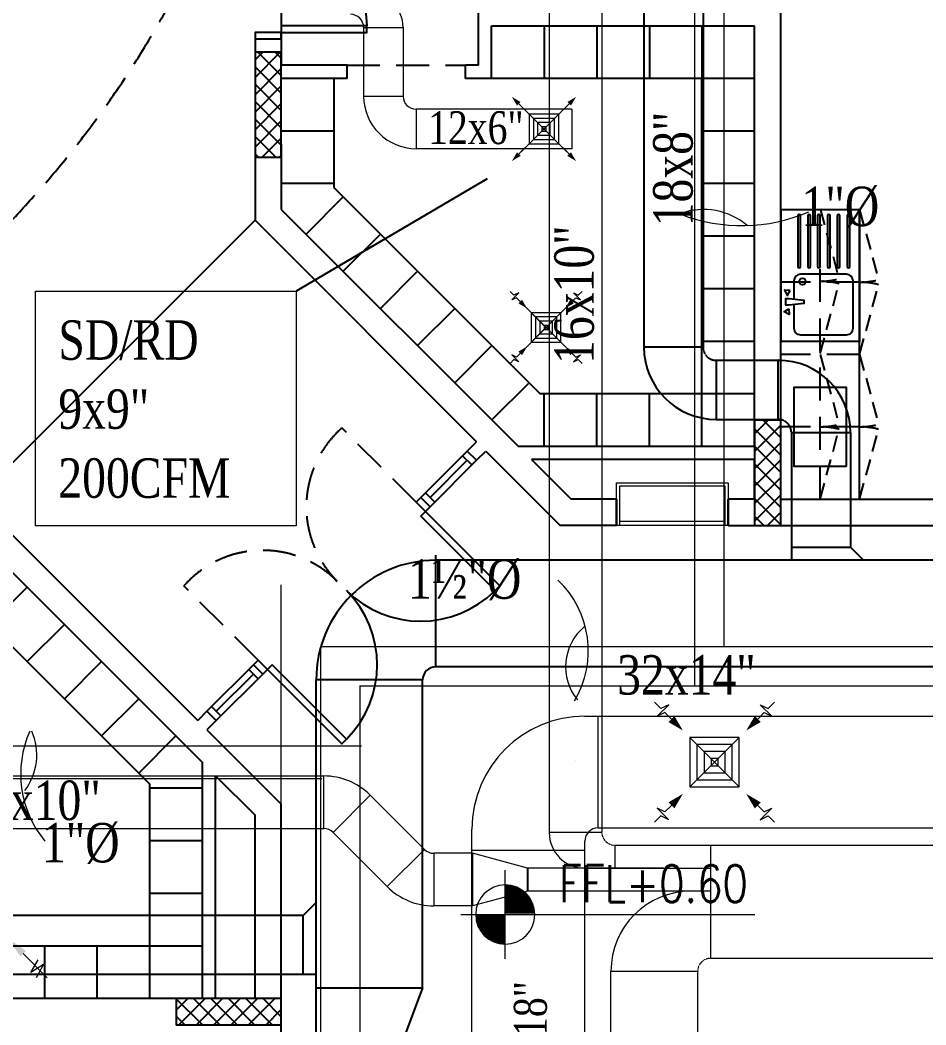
# Model space of a CAD drawing. Extents: x 278386 to 404536, y 8015 to 97114.
# Drawn here: x 310139 to 317031, y 68235 to 75879 of the extents above; entities that cross this region are included whole.
import ezdxf
from ezdxf.enums import TextEntityAlignment as Align

# ---------------------------------------------------------------- set-up
doc = ezdxf.new("R2010")
doc.units = 0
doc.header["$LTSCALE"] = 2
doc.header["$MEASUREMENT"] = 0
for name, pattern in [('1-BLOCK-A_FLOOR PLAN$0$HIDDEN', [0.375, 0.25, -0.125]), ('1-BLOCK-A_FLOOR PLAN$0$HIDDEN2', [0.1875, 0.125, -0.0625]), ('DASHDOT', [1, 0.5, -0.25, 0, -0.25]), ('HIDDEN', [0.375, 0.25, -0.125])]:
    doc.linetypes.add(name, pattern=pattern)
doc.layers.get('0').update_dxf_attribs({"color": 1})
for name, color, linetype, lineweight in [('-D', 2, 'Continuous', 13), ('-DT', 4, 'Continuous', 13), ('1-BLOCK-A_FLOOR PLAN$0$FINS', 1, 'Continuous', 13), ('1-BLOCK-A_FLOOR PLAN$0$LEVEL', 1, 'Continuous', 13), ('ac duct1', 50, 'Continuous', 13), ('fresh air', 6, 'Continuous', 13)]:
    doc.layers.add(name, color=color, linetype=linetype, lineweight=lineweight)
for name, color, linetype in [('1-BLOCK-A_FLOOR PLAN$0$ARCH', 1, '1-BLOCK-A_FLOOR PLAN$0$HIDDEN2'), ('1-BLOCK-A_FLOOR PLAN$0$CLADDING', 1, 'Continuous'), ('1-BLOCK-A_FLOOR PLAN$0$COL-HAT', 1, 'Continuous'), ('1-BLOCK-A_FLOOR PLAN$0$COLUMN', 1, 'Continuous'), ('1-BLOCK-A_FLOOR PLAN$0$DOOR', 1, 'Continuous'), ('1-BLOCK-A_FLOOR PLAN$0$EL', 1, 'Continuous'), ('1-BLOCK-A_FLOOR PLAN$0$FIXT KIT', 1, 'Continuous'), ('1-BLOCK-A_FLOOR PLAN$0$FUR', 1, 'Continuous'), ('1-BLOCK-A_FLOOR PLAN$0$Hidden', 1, '1-BLOCK-A_FLOOR PLAN$0$HIDDEN'), ('1-BLOCK-A_FLOOR PLAN$0$KITCHEN', 1, 'Continuous'), ('1-BLOCK-A_FLOOR PLAN$0$WALL', 1, 'Continuous'), ('1-BLOCK-A_FLOOR PLAN$0$WIN', 1, 'Continuous'), ('ex text', 93, 'Continuous'), ('ext', 93, 'Continuous')]:
    doc.layers.add(name, color=color, linetype=linetype)
doc.styles.add('1-BLOCK-A_FLOOR PLAN$0$RomanS', font='romans.shx')
doc.styles.add('DIMTEXT', font='romans.shx', dxfattribs={"width": 0.75})
doc.styles.add('IBA', font='romantic.ttf', dxfattribs={"width": 0.8, "height": 0.3})
doc.styles.add('manohar', font='romantic.ttf', dxfattribs={"width": 0.8, "height": 0.25})
doc.dimstyles.new('LEADER', dxfattribs={"dimscale": 0.2, "dimtxt": 1.8, "dimasz": 2, "dimexe": 2, "dimexo": 1.5, "dimgap": 1, "dimtad": 1, "dimlfac": 100, "dimzin": 13, "dimdsep": 46, "dimtxsty": 'DIMTEXT', "dimcen": 1.5, "dimdle": 2, "dimclrd": 4, "dimclre": 256, "dimclrt": 4, "dimadec": 0, "dimazin": 0, "dimtfac": 1, "dimtix": 1, "dimtmove": 2, "dimatfit": 0, "dimfxl": 2, "dimtolj": 1, "dimtzin": 13, "dimarcsym": 0})
pattern_1 = [(45, (-200, -4), (-0.06629126, 0.06629126), []), (135, (-200, -4), (-0.06629126, -0.06629126), [])]

# ---------------------------------------------------------------- blocks, each defined once
blk = doc.blocks.new('1-BLOCK-A_FLOOR PLAN$0$10d180')
at = {"color": 8}
for points in [[(0.1, 0.1), (0.05, 0.1), (0.05, 0.9), (0.1, 0.9), (0.1, 0.1)], [(1.7, 0.1), (1.75, 0.1), (1.75, 0.9), (1.7, 0.9), (1.7, 0.1)], [(0, 0.1), (0.05, 0.1), (0.05, 0), (0, 0)], [(1.8, 0.1), (1.75, 0.1), (1.75, 0), (1.8, 0)]]:
    blk.add_lwpolyline(points, dxfattribs=at)
for centre, start, end in [((0.1, 0.1), 0, 90), ((1.7, 0.1), 90, 180)]:
    blk.add_arc(centre, 0.8, start, end, dxfattribs=at)
blk = doc.blocks.new('1-BLOCK-A_FLOOR PLAN$0$W50')
for p, q in [((0, 0.1), (0.5, 0.1)), ((0.05, 0), (0.05, 0.1)), ((0.45, 0.1), (0.45, 0)), ((0.5, 0), (0, 0)), ((0.45, 0.05), (0.05, 0.05))]:
    blk.add_line(p, q)
blk = doc.blocks.new('1-BLOCK-A_FLOOR PLAN$0$20d80l')
at = {"color": 8}
blk.add_line((0.8, 0.2), (0, 0.2), dxfattribs=at)
for points in [[(0.1, 0.2), (0.05, 0.2), (0.05, 0.85), (0.1, 0.85), (0.1, 0.2)], [(0, 0.2), (0.05, 0.2), (0.05, 0), (0, 0)], [(0.8, 0.2), (0.75, 0.2), (0.75, 0), (0.8, 0)]]:
    blk.add_lwpolyline(points, dxfattribs=at)
blk.add_arc((0.1, 0.2), 0.65, 0, 90, dxfattribs=at)
blk = doc.blocks.new('1-BLOCK-A_FLOOR PLAN$0$ZA_TARGT')
at = {"color": 8}
for p, q in [((0, 0.75), (0, -0.75)), ((-0.353, 0.354), (0, 0.354)), ((-0.331, 0.375), (0, 0.375)), ((-0.305, 0.396), (0, 0.396)), ((-0.276, 0.417), (0, 0.417)), ((-0.242, 0.438), (0, 0.438)), ((-0.2, 0.458), (0, 0.458)), ((-0.143, 0.479), (0, 0.479)), ((-0.464, 0.188), (0, 0.188)), ((-0.455, 0.208), (0, 0.208)), ((-0.444, 0.229), (0, 0.229)), ((-0.433, 0.25), (0, 0.25)), ((-0.42, 0.271), (0, 0.271)), ((-0.406, 0.292), (0, 0.292)), ((-0.39, 0.313), (0, 0.313)), ((-0.373, 0.333), (0, 0.333)), ((-0.75, 0), (0.75, 0)), ((-0.5, 0.021), (0, 0.021)), ((-0.498, 0.042), (0, 0.042)), ((-0.496, 0.063), (0, 0.063)), ((-0.493, 0.083), (0, 0.083)), ((-0.489, 0.104), (0, 0.104)), ((-0.484, 0.125), (0, 0.125)), ((-0.478, 0.146), (0, 0.146)), ((-0.471, 0.167), (0, 0.167)), ((0, 0), (0.5, 0)), ((0, 0), (0.5, 0)), ((0.5, -0.021), (0, -0.021)), ((0.498, -0.042), (0, -0.042)), ((0.496, -0.063), (0, -0.063)), ((0.493, -0.083), (0, -0.083)), ((0.489, -0.104), (0, -0.104)), ((0.484, -0.125), (0, -0.125)), ((0.478, -0.146), (0, -0.146)), ((0.471, -0.167), (0, -0.167)), ((0.464, -0.188), (0, -0.188)), ((0.455, -0.208), (0, -0.208)), ((0.444, -0.229), (0, -0.229)), ((0.433, -0.25), (0, -0.25)), ((0.42, -0.271), (0, -0.271)), ((0.406, -0.292), (0, -0.292)), ((0.39, -0.313), (0, -0.313)), ((0.373, -0.333), (0, -0.333)), ((0.353, -0.354), (0, -0.354)), ((0.331, -0.375), (0, -0.375)), ((0.305, -0.396), (0, -0.396)), ((0.276, -0.417), (0, -0.417)), ((0.242, -0.438), (0, -0.438)), ((0.2, -0.458), (0, -0.458)), ((0.143, -0.479), (0, -0.479))]:
    blk.add_line(p, q, dxfattribs=at)
blk.add_circle((0, 0), 0.5, dxfattribs=at)
blk = doc.blocks.new('1-BLOCK-A_FLOOR PLAN$0$sk-s-100')
at = {"color": 8}
for p, q in [((1, 0), (0, 0)), ((0, -0.6), (0, 0)), ((1, -0.6), (1, 0)), ((1, -0.6), (0, -0.6))]:
    blk.add_line(p, q, dxfattribs=at)
for points in [[(0.2474, -0.0612), (0.2041, -0.0638), (0.2235, -0.025)], [(0.275, -0.0625), (0.275, -0.0375), (0.325, -0.0375), (0.325, -0.0625), (0.3125, -0.175), (0.2875, -0.175)], [(0.3862, -0.0724), (0.3888, -0.0291), (0.35, -0.0485)]]:
    blk.add_lwpolyline(points, close=True, dxfattribs=at)
blk.add_lwpolyline([(0.2792, -0.1), (0.1, -0.1, 0.414214), (0.05, -0.15), (0.05, -0.5, 0.414214), (0.1, -0.55), (0.46, -0.55, 0.414214), (0.51, -0.5), (0.51, -0.15, 0.414214), (0.46, -0.1), (0.3208, -0.1)], format="xyb", dxfattribs=at)
for points in [[(0.955, -0.13), (0.57, -0.13, 1), (0.57, -0.15), (0.955, -0.15, 1)], [(0.955, -0.205), (0.57, -0.205, 1), (0.57, -0.225), (0.955, -0.225, 1)], [(0.955, -0.28), (0.57, -0.28, 1), (0.57, -0.3), (0.955, -0.3, 1)], [(0.955, -0.355), (0.57, -0.355, 1), (0.57, -0.375), (0.955, -0.375, 1)], [(0.955, -0.43), (0.57, -0.43, 1), (0.57, -0.45), (0.955, -0.45, 1)], [(0.955, -0.505), (0.57, -0.505, 1), (0.57, -0.525), (0.955, -0.525, 1)]]:
    blk.add_lwpolyline(points, format="xyb", close=True, dxfattribs=at)
blk.add_circle((0.455, -0.165), 0.025, dxfattribs=at)
blk = doc.blocks.new('1-BLOCK-A_FLOOR PLAN', base_point=(138.4296, 17.0871))
at = {"layer": '1-BLOCK-A_FLOOR PLAN$0$COL-HAT'}
h = blk.add_hatch(dxfattribs=at)
h.set_pattern_fill('ANSI37', color=8, scale=0.75, style=0)
h.set_pattern_definition(pattern_1)
h.paths.add_polyline_path([(48.2, 82.4), (48, 82.4), (48, 81.6), (48.2, 81.6)])
h = blk.add_hatch(dxfattribs=at)
h.set_pattern_fill('ANSI37', color=8, scale=0.75, style=0)
h.set_pattern_definition([(45, (-200, -6.8), (-0.06629126, 0.06629126), []), (135, (-200, -6.8), (-0.06629126, -0.06629126), [])])
h.paths.add_polyline_path([(52, 79.6), (51.8, 79.6), (51.8, 78.8), (52, 78.8)])
h = blk.add_hatch(dxfattribs=at)
h.set_pattern_fill('ANSI37', color=8, scale=0.75, style=0)
h.set_pattern_definition(pattern_1)
h.paths.add_polyline_path([(48.2, 75.2), (47.4, 75.2), (47.4, 75), (48.2, 75)])
at = {"layer": '1-BLOCK-A_FLOOR PLAN$0$ARCH', "color": 8, "linetype": '1-BLOCK-A_FLOOR PLAN$0$HIDDEN2'}
blk.add_arc((40.5, 86.5), 8.1, 1.41485, 268.58515, dxfattribs=at)
at = {"layer": '1-BLOCK-A_FLOOR PLAN$0$CLADDING', "color": 8, "linetype": '1-BLOCK-A_FLOOR PLAN$0$HIDDEN2'}
blk.add_arc((40.5, 86.5), 7.8, 269.66128, 357.06042, dxfattribs=at)
at = {"layer": '1-BLOCK-A_FLOOR PLAN$0$COL-HAT', "color": 8}
blk.add_line((48, 81.1213), (45.8787, 79), dxfattribs=at)
at = {"layer": '1-BLOCK-A_FLOOR PLAN$0$COLUMN', "color": 8}
for points in [[(48, 81.6), (48.2, 81.6), (48.2, 82.4), (48, 82.4)], [(51.8, 78.8), (52, 78.8), (52, 79.6), (51.8, 79.6)], [(48.2, 75), (48.2, 75.2), (47.4, 75.2), (47.4, 75)]]:
    blk.add_lwpolyline(points, close=True, dxfattribs=at)
at = {"layer": '1-BLOCK-A_FLOOR PLAN$0$DOOR', "color": 8, "linetype": '1-BLOCK-A_FLOOR PLAN$0$HIDDEN2'}
blk.add_line((48.7, 82.3), (49.6, 82.3), dxfattribs=at)
at = {"layer": '1-BLOCK-A_FLOOR PLAN$0$DOOR', "color": 8}
for p, q in [((49.2607, 79.0121), (49.3314, 78.9414)), ((47.9879, 77.7393), (48.0586, 77.6686))]:
    blk.add_line(p, q, dxfattribs=at)
at = {"layer": '1-BLOCK-A_FLOOR PLAN$0$DOOR', "color": 8, "linetype": '1-BLOCK-A_FLOOR PLAN$0$HIDDEN2'}
for points in [[(49.2253, 78.9768), (48.6596, 79.5425)], [(48.0232, 77.7747), (47.4575, 78.3404)]]:
    blk.add_lwpolyline(points, dxfattribs=at)
for centre, start, end in [((49.1899, 78.9414), 131.41668, 225), ((48.0586, 77.8101), 45, 138.58332)]:
    blk.add_arc(centre, 0.8, start, end, dxfattribs=at)
at = {"layer": '1-BLOCK-A_FLOOR PLAN$0$EL', "color": 8, "linetype": '1-BLOCK-A_FLOOR PLAN$0$HIDDEN', "ltscale": 0.25}
for points in [[(52.3, 81.2072), (52.4431, 80.6762, -0.065901), (52.3, 80.6572)], [(52.6, 81.2), (52.7431, 80.6689, -0.065901), (52.6, 80.65)], [(52.3, 80.1072), (52.4431, 80.6383, 0.065901), (52.3, 80.6572)], [(52.6, 80.1), (52.7431, 80.6311, 0.065901), (52.6, 80.65)], [(52.3, 80.1), (52.4431, 79.5689, -0.065901), (52.3, 79.55)], [(52.6, 80.1), (52.7431, 79.5689, -0.065901), (52.6, 79.55)], [(52.3, 79), (52.4431, 79.5311, 0.065901), (52.3, 79.55)], [(52.6, 79), (52.7431, 79.5311, 0.065901), (52.6, 79.55)]]:
    blk.add_lwpolyline(points, format="xyb", dxfattribs=at)
at = {"layer": '1-BLOCK-A_FLOOR PLAN$0$FINS', "color": 8}
for p, q in [((50.75, 79), (50.75, 79.125)), ((50.75, 79.125), (51.6, 79.125)), ((51.6, 79.125), (51.6, 79)), ((50.775, 78.8), (50.775, 79.1)), ((50.775, 79.1), (51.575, 79.1)), ((51.575, 79.1), (51.575, 78.8)), ((51.575, 78.83), (50.775, 78.83)), ((51.6, 78.8), (50.75, 78.8))]:
    blk.add_line(p, q, dxfattribs=at)
at = {"layer": '1-BLOCK-A_FLOOR PLAN$0$FIXT KIT', "color": 8}
blk.add_lwpolyline([(52.5, 79.25), (52.5, 79.85), (52.1, 79.85), (52.1, 79.25)], close=True, dxfattribs=at)
at = {"layer": '1-BLOCK-A_FLOOR PLAN$0$FUR', "color": 8}
for p, q in [((50.2, 82.6), (50.2, 82.2)), ((50.6, 82.6), (50.6, 82.2)), ((51, 82.6), (51, 82.2)), ((51.4, 82.6), (51.4, 82.2)), ((48.6, 82.2), (48.6, 81.3698)), ((51.8, 82.2), (49.8, 82.2)), ((51.4, 79.4), (51.4, 82.2)), ((48.6, 81.8), (48.2, 81.8)), ((51.8, 81.8), (51.4, 81.8)), ((48.6, 81.4), (48.2, 81.4)), ((48.6, 81.3698), (50.1698, 79.8)), ((51.8, 81.4), (51.4, 81.4)), ((48.6707, 81.2991), (48.3879, 81.0163)), ((48.9536, 81.0163), (48.6707, 80.7335)), ((51.8, 81), (51.4, 81)), ((49.2364, 80.7335), (48.9536, 80.4506)), ((51.8, 80.6), (51.4, 80.6)), ((49.5192, 80.4506), (49.2364, 80.1678)), ((51.8, 80.2), (51.4, 80.2)), ((49.8021, 80.1678), (49.5192, 79.8849)), ((50.0849, 79.8849), (49.8021, 79.6021)), ((51.8, 79.8), (50.1698, 79.8)), ((50.2, 79.4), (50.2, 79.8)), ((50.6, 79.4), (50.6, 79.8)), ((51, 79.4), (51, 79.8)), ((45.6302, 78.4), (47.2, 76.8302)), ((45.9837, 78.0464), (46.2665, 78.3293)), ((46.2665, 77.7636), (46.5494, 78.0464)), ((46.5494, 77.4808), (46.8322, 77.7636)), ((46.8322, 77.1979), (47.1151, 77.4808)), ((47.1151, 76.9151), (47.3979, 77.1979)), ((47.2, 75.2), (47.2, 76.8302)), ((47.6, 76.8), (47.2, 76.8)), ((47.6, 76.4), (47.2, 76.4)), ((47.6, 76), (47.2, 76)), ((47.6, 75.6), (44.8, 75.6)), ((46.4, 75.2), (46.4, 75.6)), ((46.8, 75.2), (46.8, 75.6)), ((47.2, 75.2), (47.2, 75.6))]:
    blk.add_line(p, q, dxfattribs=at)
at = {"layer": '1-BLOCK-A_FLOOR PLAN$0$Hidden', "color": 8, "ltscale": 0.5}
for p, q in [((52.6, 80.65), (52, 80.65)), ((52.6, 80.1), (52, 80.1)), ((52.6, 79.55), (52, 79.55))]:
    blk.add_line(p, q, dxfattribs=at)
at = {"layer": '1-BLOCK-A_FLOOR PLAN$0$KITCHEN', "color": 8}
for p, q in [((52.6, 81.2), (52, 81.2)), ((52.6, 79), (52.6, 81.2))]:
    blk.add_line(p, q, dxfattribs=at)
at = {"layer": '1-BLOCK-A_FLOOR PLAN$0$KITCHEN', "color": 8, "linetype": '1-BLOCK-A_FLOOR PLAN$0$HIDDEN', "ltscale": 0.5}
blk.add_line((52.3, 79), (52.3, 81.2), dxfattribs=at)
at = {"layer": '1-BLOCK-A_FLOOR PLAN$0$LEVEL', "color": 8, "linetype": 'Continuous'}
blk.add_line((50.2411, 75.8396), (51.8023, 75.8396), dxfattribs=at)
at = {"layer": '1-BLOCK-A_FLOOR PLAN$0$WALL', "color": 8}
for p, q in [((52, 79), (52, 86.05)), ((49.7, 82.3), (49.7, 83.3)), ((49.8, 82.6), (51.8, 82.6)), ((49.8, 82.2), (49.8, 82.6)), ((51.8, 79.4), (51.8, 82.6)), ((48, 82.5), (48, 82.3)), ((48.2, 82.5), (48, 82.5)), ((48.2, 82.5), (48.2, 82.3)), ((48.7, 82.3), (48.2, 82.3)), ((48.7, 82.2), (48.7, 82.3)), ((49.6, 82.2), (49.6, 82.3)), ((49.7, 82.3), (49.6, 82.3)), ((48.7, 82.2), (48.2, 82.2)), ((49.8, 82.2), (49.6, 82.2)), ((48, 81.7), (48, 81.1213)), ((48, 81.7), (48, 81.1213)), ((48.2, 81.7), (48.2, 81.2042)), ((48.2, 81.4042), (48.2, 81.2042)), ((48.2, 81.2042), (50.0042, 79.4)), ((48, 81.1213), (49.6849, 79.4364)), ((49.6142, 79.3657), (49.6849, 79.4364)), ((49.6142, 79.3657), (49.6849, 79.295)), ((49.6849, 79.295), (49.7556, 79.3657)), ((49.7556, 79.3657), (50.3213, 78.8)), ((51.8, 79.4), (50.0042, 79.4)), ((51.8, 79.3), (50.1042, 79.3)), ((50.1042, 79.3), (50.4042, 79)), ((51.8, 79), (51.8, 79.3)), ((45.8787, 79), (47.5636, 77.3151)), ((50.75, 79), (50.4042, 79)), ((50.75, 79), (50.75, 78.8)), ((50.75, 78.8), (50.75, 79)), ((51.8, 79), (51.6, 79)), ((51.6, 78.8), (51.6, 79)), ((51.6, 79), (51.6, 78.8)), ((52, 79), (56.6, 79)), ((45.7958, 78.8), (47.6, 76.9958)), ((50.75, 78.8), (50.3213, 78.8)), ((51.6, 78.8), (56.6, 78.8)), ((47.6343, 77.3858), (47.5636, 77.3151)), ((47.6343, 77.3858), (47.705, 77.3151)), ((47.705, 77.3151), (47.6343, 77.2444)), ((47.6343, 77.2444), (48.2, 76.6787)), ((47.6, 75.2), (47.6, 76.9958)), ((47.7, 76.8958), (48, 76.5958)), ((47.7, 75.2), (47.7, 76.8958)), ((48.2, 70.4), (48.2, 76.6787)), ((48, 75.2), (48, 76.5958)), ((47.6, 75.2), (45, 75.2)), ((48, 75.2), (47.7, 75.2))]:
    blk.add_line(p, q, dxfattribs=at)
at = {"layer": '1-BLOCK-A_FLOOR PLAN$0$WIN', "color": 8}
for p, q in [((49.2607, 79.0121), (49.3314, 78.9414)), ((47.9879, 77.7393), (48.0586, 77.6686))]:
    blk.add_line(p, q, dxfattribs=at)
at = {"layer": '1-BLOCK-A_FLOOR PLAN$0$DOOR', "color": 8, "xscale": -1, "rotation": 270}
blk.add_blockref('1-BLOCK-A_FLOOR PLAN$0$20d80l', (48, 82.5), dxfattribs=at)
at = {"layer": '1-BLOCK-A_FLOOR PLAN$0$DOOR', "color": 8, "rotation": 225.0000000000023}
blk.add_blockref('1-BLOCK-A_FLOOR PLAN$0$10d180', (49.2607, 79.0121), dxfattribs=at)
at = {"layer": '1-BLOCK-A_FLOOR PLAN$0$FIXT KIT', "color": 8, "rotation": 90.00000000000325}
blk.add_blockref('1-BLOCK-A_FLOOR PLAN$0$sk-s-100', (52, 80.2), dxfattribs=at)
at = {"layer": '1-BLOCK-A_FLOOR PLAN$0$LEVEL', "color": 8, "linetype": 'Continuous', "xscale": -0.4499999999999318, "yscale": 0.4499999999999318, "zscale": 0.45, "rotation": 180}
blk.add_blockref('1-BLOCK-A_FLOOR PLAN$0$ZA_TARGT', (49.9036, 75.8396), dxfattribs=at)
at = {"layer": '1-BLOCK-A_FLOOR PLAN$0$WIN', "color": 8, "rotation": 44.99999999999849}
blk.add_blockref('1-BLOCK-A_FLOOR PLAN$0$W50', (49.3314, 78.9414), dxfattribs=at)
at = {"layer": '1-BLOCK-A_FLOOR PLAN$0$WIN', "color": 8, "xscale": -1, "rotation": 44.99999999999536}
blk.add_blockref('1-BLOCK-A_FLOOR PLAN$0$W50', (48.0586, 77.6686), dxfattribs=at)
at = {"layer": '1-BLOCK-A_FLOOR PLAN$0$LEVEL', "color": 8, "style": '1-BLOCK-A_FLOOR PLAN$0$RomanS', "width": 0.8}
blk.add_text('FFL+0.60', height=0.28125, dxfattribs=at).set_placement((51.031, 76.0742), align=Align.MIDDLE)
blk = doc.blocks.new('A$C51B27907')
blk.add_blockref('1-BLOCK-A_FLOOR PLAN', (123.9707, 2.3072))
blk = doc.blocks.new('RD')
for p, q in [((4.664, 4.414), (6.786, 6.536)), ((5.835, 6.525), (6.452, 5.383)), ((5.358, 6.074), (5.996, 4.952)), ((6.452, 5.383), (5.358, 6.074)), ((2, 2), (-2, 2)), ((-2, 2), (-2, -2)), ((2, -2), (2, 2)), ((-2, -2), (2, -2))]:
    blk.add_line(p, q)
blk.add_solid([(4.9, 4.179), (4.429, 4.65), (3.25, 3)])
blk = doc.blocks.new('G S 14')
at = {"layer": '-DT', "color": 7}
for p, q in [((-0.345, 0.345), (-0.225, 0.225)), ((0.225, 0.225), (0.345, 0.345)), ((-0.345, -0.345), (-0.225, -0.225)), ((0.225, -0.225), (0.345, -0.345))]:
    blk.add_line(p, q, dxfattribs=at)
at = {"layer": '-DT', "color": 1}
for p, q in [((-0.175, 0.175), (0.175, -0.175)), ((-0.175, -0.175), (0.175, 0.175))]:
    blk.add_line(p, q, dxfattribs=at)
at = {"layer": '-DT', "color": 7}
for points in [[(-0.38, 0.38, 0, 0.06, 0), (-0.298, 0.298, 0.06, 0.06, 0)], [(0.38, 0.38, 0, 0.06, 0), (0.298, 0.298, 0.06, 0.06, 0)], [(-0.38, -0.38, 0, 0.06, 0), (-0.298, -0.298, 0.06, 0.06, 0)], [(0.38, -0.38, 0, 0.06, 0), (0.298, -0.298, 0.06, 0.06, 0)]]:
    blk.add_lwpolyline(points, format="xyseb", dxfattribs=at)
blk.add_lwpolyline([(-0.175, -0.175), (0.175, -0.175), (0.175, 0.175), (-0.175, 0.175)], close=True, dxfattribs=at)
at = {"layer": '-DT', "color": 1}
for points in [[(-0.125, -0.125), (0.125, -0.125), (0.125, 0.125), (-0.125, 0.125)], [(-0.075, -0.075), (0.075, -0.075), (0.075, 0.075), (-0.075, 0.075)], [(-0.025, -0.025), (0.025, -0.025), (0.025, 0.025), (-0.025, 0.025)]]:
    blk.add_lwpolyline(points, close=True, dxfattribs=at)
blk = doc.blocks.new('G R 12')
at = {"layer": '-DT', "color": 7}
for p, q in [((-0.4264, 0.4264), (-0.3805, 0.3805)), ((-0.4264, 0.4264), (-0.3805, 0.3805)), ((-0.407, 0.3257), (-0.3244, 0.4083)), ((-0.407, 0.3257), (-0.3244, 0.4083)), ((-0.3244, 0.4083), (-0.3805, 0.3805)), ((-0.3244, 0.4083), (-0.3805, 0.3805)), ((0.407, 0.3257), (0.3244, 0.4083)), ((0.3244, 0.4083), (0.3805, 0.3805)), ((0.407, 0.3257), (0.3244, 0.4083)), ((0.3244, 0.4083), (0.3805, 0.3805)), ((0.4264, 0.4264), (0.3805, 0.3805)), ((0.4264, 0.4264), (0.3805, 0.3805)), ((-0.3522, 0.3522), (-0.407, 0.3257)), ((-0.3522, 0.3522), (-0.407, 0.3257)), ((-0.3522, 0.3522), (-0.3064, 0.3064)), ((-0.3522, 0.3522), (-0.3064, 0.3064)), ((0.3522, 0.3522), (0.3064, 0.3064)), ((0.3522, 0.3522), (0.3064, 0.3064)), ((0.3522, 0.3522), (0.407, 0.3257)), ((0.3522, 0.3522), (0.407, 0.3257)), ((-0.3522, -0.3522), (-0.407, -0.3257)), ((-0.407, -0.3257), (-0.3244, -0.4083)), ((-0.3522, -0.3522), (-0.407, -0.3257)), ((-0.407, -0.3257), (-0.3244, -0.4083)), ((-0.3522, -0.3522), (-0.3064, -0.3064)), ((-0.3522, -0.3522), (-0.3064, -0.3064)), ((0.3522, -0.3522), (0.3064, -0.3064)), ((0.3522, -0.3522), (0.3064, -0.3064)), ((0.407, -0.3257), (0.3244, -0.4083)), ((0.407, -0.3257), (0.3244, -0.4083)), ((0.3522, -0.3522), (0.407, -0.3257)), ((0.3522, -0.3522), (0.407, -0.3257)), ((-0.4264, -0.4264), (-0.3805, -0.3805)), ((-0.4264, -0.4264), (-0.3805, -0.3805)), ((-0.3244, -0.4083), (-0.3805, -0.3805)), ((-0.3244, -0.4083), (-0.3805, -0.3805)), ((0.3244, -0.4083), (0.3805, -0.3805)), ((0.3244, -0.4083), (0.3805, -0.3805)), ((0.4264, -0.4264), (0.3805, -0.3805)), ((0.4264, -0.4264), (0.3805, -0.3805))]:
    blk.add_line(p, q, dxfattribs=at)
at = {"layer": '-DT', "color": 1}
for p, q in [((-0.175, 0.175), (0.175, -0.175)), ((-0.175, -0.175), (0.175, 0.175)), ((-0.175, 0.175), (0.175, -0.175)), ((-0.175, -0.175), (0.175, 0.175))]:
    blk.add_line(p, q, dxfattribs=at)
at = {"layer": '-DT', "color": 7}
for points in [[(-0.225, 0.225, 0, 0.06, 0), (-0.3064, 0.3064, 0.06, 0.06, 0)], [(-0.225, 0.225, 0, 0.06, 0), (-0.3064, 0.3064, 0.06, 0.06, 0)], [(0.225, 0.225, 0, 0.06, 0), (0.3064, 0.3064, 0.06, 0.06, 0)], [(0.225, 0.225, 0, 0.06, 0), (0.3064, 0.3064, 0.06, 0.06, 0)], [(-0.225, -0.225, 0, 0.06, 0), (-0.3064, -0.3064, 0.06, 0.06, 0)], [(-0.225, -0.225, 0, 0.06, 0), (-0.3064, -0.3064, 0.06, 0.06, 0)], [(0.225, -0.225, 0, 0.06, 0), (0.3064, -0.3064, 0.06, 0.06, 0)], [(0.225, -0.225, 0, 0.06, 0), (0.3064, -0.3064, 0.06, 0.06, 0)]]:
    blk.add_lwpolyline(points, format="xyseb", dxfattribs=at)
blk.add_lwpolyline([(-0.175, -0.175), (0.175, -0.175), (0.175, 0.175), (-0.175, 0.175)], close=True, dxfattribs=at)
blk.add_lwpolyline([(-0.175, -0.175), (0.175, -0.175), (0.175, 0.175), (-0.175, 0.175)], close=True, dxfattribs=at)
at = {"layer": '-DT', "color": 1}
for points in [[(-0.125, -0.125), (0.125, -0.125), (0.125, 0.125), (-0.125, 0.125)], [(-0.125, -0.125), (0.125, -0.125), (0.125, 0.125), (-0.125, 0.125)], [(-0.075, -0.075), (0.075, -0.075), (0.075, 0.075), (-0.075, 0.075)], [(-0.075, -0.075), (0.075, -0.075), (0.075, 0.075), (-0.075, 0.075)], [(-0.025, -0.025), (0.025, -0.025), (0.025, 0.025), (-0.025, 0.025)], [(-0.025, -0.025), (0.025, -0.025), (0.025, 0.025), (-0.025, 0.025)]]:
    blk.add_lwpolyline(points, close=True, dxfattribs=at)

msp = doc.modelspace()

# ---------------------------------------------------------------- linework, layer by layer
at = {"layer": '-D'}
msp.add_lwpolyline([(310256.2, 73817.1), (312238.8, 73817.1), (312238.8, 72031.9), (310256.2, 72031.9)], close=True, dxfattribs=at)
at = {"layer": '-DT', "linetype": 'HIDDEN', "ltscale": 0.6}
for p, q in [((315492.4, 76477.8), (315492.4, 71113.8)), ((312424.1, 71113.8), (347457.8, 71113.8)), ((312424.1, 71113.8), (312424.1, 59753.6)), ((307463.1, 70107.9), (312438, 70107.9))]:
    msp.add_line(p, q, dxfattribs=at)
at = {"layer": '-DT'}
for p, q in [((315270.8, 76308.5), (315270.8, 70813.8)), ((312724.1, 70813.8), (347207.8, 70813.8)), ((312724.1, 70813.8), (312724.1, 59503.6)), ((307463.1, 70357.9), (312738, 70357.9))]:
    msp.add_line(p, q, dxfattribs=at)
for centre, radius, start, end in [((315339.1, 73922), 515.6, 49.58431, 109.58831), ((315631.5, 75608.8), 1293.5, 248.92103, 293.13587), ((313719.7, 71080.5), 742.8, 329.17806, 46.44529), ((314686.5, 70959), 396.7, 129.9445, 219.38383), ((310945, 70144.2), 801.1, 156.03511, 219.64663), ((309820.5, 70288.4), 446.3, 322.50971, 23.94874)]:
    msp.add_arc(centre, radius, start, end, dxfattribs=at)
at = {"layer": 'ac duct1'}
for p, q in [((312753.2, 75822.6, 0), (312753.2, 75300.4, 0)), ((312753.2, 75822.6, 0), (313053.2, 75822.6, 0)), ((313053.2, 75822.6, 0), (313053.2, 75300.4, 0)), ((312753.2, 75300.4, 0), (313053.2, 75300.4, 0)), ((313952.5, 74877.6), (314298.1, 75223.2)), ((313952.5, 75223.2), (314298.1, 74877.6)), ((314337.8, 75200.4), (313153.2, 75200.4)), ((313153.2, 75200.4), (313153.2, 74900.4, 0)), ((314337.8, 75200.4), (314337.8, 74900.4)), ((314337.8, 74900.4), (313153.2, 74900.4)), ((313968.7, 73367.5), (314314.3, 73713.1)), ((313968.7, 73713.1), (314314.3, 73367.5)), ((312127, 69913.2), (312127, 71583.4)), ((314437, 70583.2, 0), (321342.1, 70583.2, 0)), ((314537, 69733.2, 0), (314537, 70583.2, 0)), ((313577, 56576.9), (313577, 69723.2)), ((314537, 69733.2, 0), (337342.4, 69733.2, 0)), ((314437, 65722.1), (314437, 69633.2)), ((314437, 69560.5), (313577, 69560.5))]:
    msp.add_line(p, q, dxfattribs=at)
for centre, radius, start, end in [((312786.5, 75822.6, 0), 266.7, 360, 90), ((312653.2, 75822.6, 0), 100, 360, 90), ((313153.2, 75300.4, 0), 400, 180, 270), ((313153.2, 75300.4, 0), 100, 180, 270), ((314437, 69723.2, 0), 860, 90, 180), ((314537, 69633.2, 0), 100, 90, 180)]:
    msp.add_arc(centre, radius, start, end, dxfattribs=at)
at = {"layer": 'ext', "linetype": 'Continuous'}
for p, q in [((314885.8, 78784.6), (314885.8, 73390.4)), ((315335.8, 78784.6), (315335.8, 73390.4)), ((315335.8, 78784.6), (315335.8, 73390.4)), ((315435.8, 73290.4), (315927, 73290.4)), ((315435.8, 72840.4), (315907.3, 72840.4)), ((316007.3, 72740.4), (316007.3, 71769.1)), ((316457.3, 72740.4), (316457.3, 71869.1)), ((316007.3, 71869.1), (316457.3, 71869.1)), ((322236.6, 71769.1), (313302.2, 71769.1)), ((344934.9, 70959.1), (313302.2, 70959.1)), ((312392.2, 68117), (312392.2, 70859.1)), ((313202.2, 68517), (313202.2, 70859.1)), ((312292.2, 69067), (305336, 69067)), ((312292.2, 68617), (312292.2, 69067)), ((312392.2, 68617), (306589.9, 68617))]:
    msp.add_line(p, q, dxfattribs=at)
at = {"layer": 'ext'}
for p, q in [((315335.8, 73390.4), (314885.8, 73390.4)), ((315435.8, 73290.4), (315435.8, 72840.4)), ((315907.3, 72840.4), (315907.3, 73290.4)), ((316007.3, 72740.4), (316457.3, 72740.4)), ((316457.3, 71869.1), (316557.3, 71769.1)), ((313302.2, 70959.1), (313302.2, 71809.1)), ((313202.2, 70859.1), (312392.2, 70859.1)), ((314000.5, 69427.1), (314000.5, 69252.6)), ((312292.2, 69067), (312392.2, 69167)), ((312392.2, 68517), (313202.2, 68517)), ((313202.2, 68517), (313052.2, 68117))]:
    msp.add_line(p, q, dxfattribs=at)
at = {"layer": 'ext', "linetype": 'Continuous'}
for centre, radius, start, end in [((315435.8, 73390.4), 550, 180, 270), ((315907.3, 72740.4), 550, 0, 90), ((313302.2, 70859.1), 910, 90, 180), ((313302.2, 70859.1), 100, 90, 180)]:
    msp.add_arc(centre, radius, start, end, dxfattribs=at)
at = {"layer": 'ext', "linetype": 'HIDDEN'}
for centre, start, end in [((315435.8, 73390.4), 180, 270), ((315907.3, 72740.4), 0, 90)]:
    msp.add_arc(centre, 100, start, end, dxfattribs=at)
at = {"layer": 'fresh air', "color": 6, "linetype": 'Continuous', "ltscale": 0.3}
for p, q in [((314165.3, 76700.9), (314165.3, 69697.1)), ((314565.3, 76700.9), (314565.3, 69701.6)), ((314665.3, 69601.6), (358269.9, 69601.6)), ((315394.5, 68741.6), (323394.3, 68741.6)), ((314634.5, 45281), (314634.5, 68642.6)), ((315294.5, 61020.2), (315294.5, 68641.6))]:
    msp.add_line(p, q, dxfattribs=at)
at = {"layer": 'fresh air'}
for p, q in [((314367.8, 70246.8), (314367.8, 70246.8)), ((312449.6, 69728.4), (312449.6, 70128.4)), ((312520.3, 69699.1), (312803.1, 69981.9)), ((313215.9, 69569.2), (312803.1, 69981.9)), ((312933, 69286.3), (312520.3, 69699.1)), ((314165.3, 69701.6), (314165.3, 69698.2)), ((314165.3, 69701.6), (314565.3, 69701.6)), ((313215.9, 69569.2), (312933, 69286.3)), ((314665.3, 69601.6), (314665.3, 69427.1)), ((315394.5, 68741.6), (315394.5, 69601.6)), ((313580.3, 69539.9), (313286.6, 69539.9)), ((313286.6, 69539.9), (313286.6, 69139.9)), ((314000.5, 69427.1), (313580.3, 69539.9)), ((313580.3, 69539.9), (313580.3, 69139.9)), ((315034.6, 69427.1), (314000.5, 69427.1)), ((314435.3, 69427.1), (315394.5, 69427.1)), ((314000.5, 69252.6), (313580.3, 69139.9)), ((315244.5, 69252.6), (314000.5, 69252.6)), ((315394.5, 69252.6), (315244.5, 69252.6)), ((313580.3, 69139.9), (313286.6, 69139.9)), ((315294.5, 68641.6), (314634.5, 68641.6))]:
    msp.add_line(p, q, dxfattribs=at)
at = {"layer": 'fresh air', "color": 6, "linetype": 'Continuous', "ltscale": 0.6}
for p, q in [((307392.8, 70128.4), (312449.6, 70128.4)), ((307392.8, 69728.4), (312449.6, 69728.4))]:
    msp.add_line(p, q, dxfattribs=at)
at = {"layer": 'fresh air', "ltscale": 0.6}
for radius in [500, 100]:
    msp.add_arc((312449.6, 69628.4), radius, 45, 90, dxfattribs=at)
at = {"layer": 'fresh air'}
for centre, radius, start, end in [((314435.3, 69697.1), 270, 180, 270), ((313286.6, 69639.9), 100, 225, 270), ((313286.6, 69639.9), 500, 225, 270), ((315244.5, 68642.6), 610, 90, 180)]:
    msp.add_arc(centre, radius, start, end, dxfattribs=at)
at = {"layer": 'fresh air', "color": 6, "linetype": 'DASHDOT', "ltscale": 0.3}
for centre, start, end in [((314665.3, 69701.6), 180, 270), ((315394.5, 68641.6), 90, 180)]:
    msp.add_arc(centre, 100, start, end, dxfattribs=at)

# ---------------------------------------------------------------- block references
at = {"layer": '-DT'}
for name, p, xscale, yscale, zscale in [('G S 14', (314125.3, 75050.4), 642.8571428571672, 642.8571428571672, 642.8571428571672), ('G R 12', (314141.5, 73540.3), 642.948416892466, 642.948416892466, 642.948416892466), ('G R 12', (315423.1, 70233.2, 0), 1071.580694820767, 1071.580694820767, 1071.580694820767)]:
    msp.add_blockref(name, p, dxfattribs=dict(at, xscale=xscale, yscale=yscale, zscale=zscale))
at = {"layer": '-DT', "xscale": -86.39999999999759, "yscale": 86.4000000000047, "zscale": 86.4, "rotation": 180}
msp.add_blockref('RD', (309759.4, 69158.4), dxfattribs=at)
at = {"layer": 'ext', "linetype": 'Continuous', "xscale": 1000, "yscale": 1000, "zscale": 1000}
msp.add_blockref('A$C51B27907', (278385.8, 8014.5), dxfattribs=at)

# ---------------------------------------------------------------- texts
at = {"layer": '-DT', "style": 'IBA', "width": 0.8}
for s, p in [('1"%%C', (316084.5, 74311.8)), ('SD/RD', (310430.5, 73294.6)), ('9x9"', (310430.5, 72769.6)), ('200CFM', (310430.5, 72244.6)), ('1½"%%C', (313090.2, 71476.5)), ('1"%%C', (310305.7, 69471))]:
    msp.add_text(s, height=300, dxfattribs=at).set_placement(p)
at = {"layer": 'ac duct1', "style": 'manohar', "width": 0.8}
msp.add_text('12x6"', height=250, dxfattribs=at).set_placement((313243.1, 74935.4))
msp.add_text('34x18"', height=250, rotation=90, dxfattribs=at).set_placement((314146.6, 67689.6))
at = {"layer": 'ex text', "color": 7, "style": 'IBA', "width": 0.8}
for s, p in [('18x8"', (315256.2, 74309.6)), ('16x10"', (314504.3, 73262.8))]:
    msp.add_text(s, height=300, rotation=90, dxfattribs=at).set_placement(p)
for s, p in [('32x14"', (314682.1, 70747.5)), ('16x10"', (309699.4, 69793.2))]:
    msp.add_text(s, height=300, dxfattribs=at).set_placement(p)

# ---------------------------------------------------------------- leaders
at = {"layer": '-DT'}
msp.add_leader([(313692.6, 74671.6), (312238.8, 73817.1)], dimstyle='LEADER', override={"dimgap": 1, "dimtad": 0}, dxfattribs=at)

doc.saveas('drawing.dxf')
